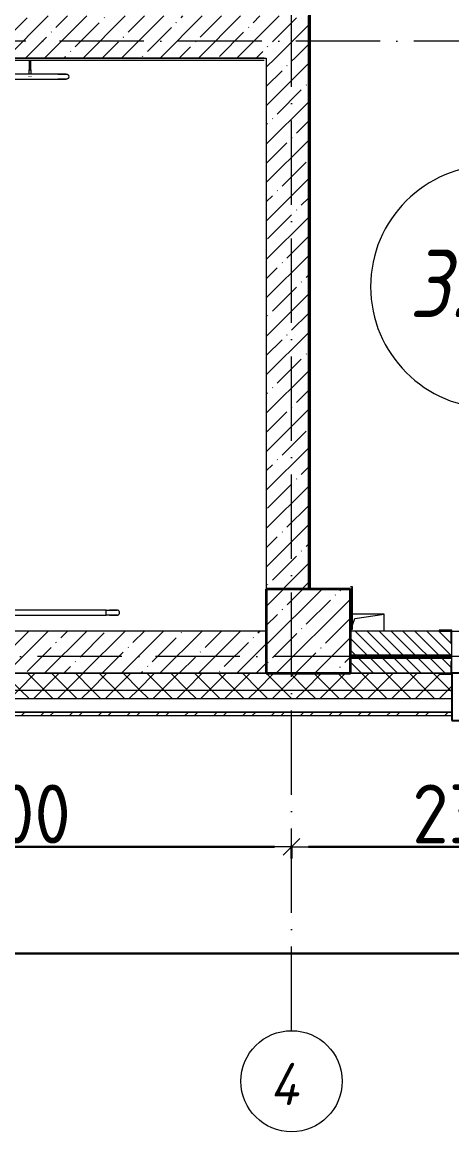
# Model space of a CAD drawing. Header units: millimetres. Extents: x -213536 to 1564669, y -45299 to 942238.
# Drawn here: x 573267 to 575814, y 422415 to 428998 of the extents above; entities that cross this region are included whole.
import ezdxf

# ---------------------------------------------------------------- set-up
doc = ezdxf.new("R2010")
doc.units = ezdxf.units.MM
doc.linetypes.add('50_200_ШТРИХ_1Т_ш5_п1_п1_', pattern=[700, 500, -100, 0, -100])
for name, color, linetype, lineweight in [('0-1', 7, 'Continuous', 5), ('0-2', 7, 'Continuous', 9), ('2.1) ПГП окна 2.8 м', 5, 'Continuous', 30), ('3) ЖБ 4м', 3, 'Continuous', 30), ('Импосты витража-1', 7, 'Continuous', 25), ('Марки помещений', 7, 'Continuous', 9), ('Несущие колонны', 7, 'Continuous', 9), ('Несущие колонны-1', 7, 'Continuous', 35), ('Обобщенные модели', 7, 'Continuous', 9), ('Общие ребра', 7, 'Continuous', 9), ('Ограждение', 7, 'Continuous', 9), ('Оси', 7, 'Continuous', 9), ('Оси-1', 7, 'Continuous', 20), ('Оси-2', 7, '50_200_ШТРИХ_1Т_ш5_п1_п1_', 9), ('Размеры', 7, 'Continuous', 15), ('Стены', 7, 'Continuous', 9), ('Стены-1', 7, 'Continuous', 13), ('Штриховка разреза-1', 7, 'Continuous', 9)]:
    doc.layers.add(name, color=color, linetype=linetype, lineweight=lineweight)
doc.layers.get('0-2').off()
doc.styles.add('ISOCPEUR_I_1', font='isocpeui.ttf', dxfattribs={"width": 0.85, "height": 2.5})
doc.styles.add('ISOCPEUR_I_2', font='isocpeui.ttf', dxfattribs={"width": 0.85, "height": 2.3})
doc.styles.add('СПДС', font='isocpeur.ttf', dxfattribs={"width": 0.9})
doc.dimstyles.new('Размера А3', dxfattribs={"dimtxt": 200, "dimasz": 100, "dimexe": 70, "dimexo": 100, "dimgap": 20, "dimtad": 1, "dimdec": 0, "dimrnd": 10, "dimzin": 0, "dimdsep": 46, "dimtxsty": 'СПДС', "dimblk": 'ARROWHEAD_6', "dimcen": 1, "dimclrd": 256, "dimclre": 256, "dimclrt": 256, "dimazin": 0, "dimtfac": 1, "dimtdec": 0, "dimtmove": 2, "dimatfit": 3, "dimfxl": 1, "dimtolj": 1, "dimtzin": 0, "dimarcsym": 0})
pattern_1 = [(45, (0, 0), (-70.71068, 70.71068), []), (135, (0, 0), (-70.71068, -70.71068), [])]
pattern_2 = [(45, (0, 0), (-114.0493, 114.0493), []), (45, (114.05, 0), (-114.0493, 114.0493), [201.612, -40.322, 3.353, -36.97])]

# ---------------------------------------------------------------- blocks, each defined once
blk = doc.blocks.new('Ось сетки - Круг_Ø6_00__ISO-2_5_0_9K_-16731441-АИ2_03_План отделки стен 3-го этажа _Часть 2_')
at = {"layer": 'Оси-1'}
blk.add_circle((0, 0), 3, dxfattribs=at)
blk = doc.blocks.new('ARROWHEAD_6')
at = {"color": 0, "linetype": 'Continuous'}
for p, q in [((0, 0), (-1, 0)), ((-0.5, -0.5), (0.5, 0.5))]:
    blk.add_line(p, q, dxfattribs=at)
blk = doc.blocks.new('*D4713')
at = {"layer": 'Defpoints', "color": 0, "transparency": 16777216}
for p in [(434992.1, 424211.7), (438492.1, 424211.7), (438492.1, 424105.6)]:
    blk.add_point(p, dxfattribs=at)
at = {"layer": 'Размеры', "lineweight": -2, "transparency": 16777216}
for p, q in [((434992.1, 424111.7), (434992.1, 424035.6)), ((435092.1, 424105.6), (438392.1, 424105.6)), ((438492.1, 424111.7), (438492.1, 424035.6))]:
    blk.add_line(p, q, dxfattribs=at)
at = {"layer": 'Размеры', "lineweight": -2, "transparency": 16777216, "xscale": 100, "yscale": 100, "zscale": 100, "rotation": 180}
blk.add_blockref('ARROWHEAD_6', (434992.1, 424105.6), dxfattribs=at)
at = {"layer": 'Размеры', "lineweight": -2, "transparency": 16777216, "xscale": 100, "yscale": 100, "zscale": 100}
blk.add_blockref('ARROWHEAD_6', (438492.1, 424105.6), dxfattribs=at)
at = {"layer": 'Размеры', "transparency": 16777216, "insert": (436742.1, 424300.6), "char_height": 350, "width": 2.488, "attachment_point": 5, "style": 'СПДС'}
blk.add_mtext('\\A1;3500', dxfattribs=at)
blk = doc.blocks.new('*D4714')
at = {"layer": 'Defpoints', "color": 0, "transparency": 16777216}
for p in [(438492.1, 424211.7), (440792.1, 424211.7), (440792.1, 424105.6)]:
    blk.add_point(p, dxfattribs=at)
at = {"layer": 'Размеры', "lineweight": -2, "transparency": 16777216}
for p, q in [((438492.1, 424111.7), (438492.1, 424035.6)), ((438592.1, 424105.6), (440692.1, 424105.6)), ((440792.1, 424111.7), (440792.1, 424035.6))]:
    blk.add_line(p, q, dxfattribs=at)
at = {"layer": 'Размеры', "lineweight": -2, "transparency": 16777216, "xscale": 100, "yscale": 100, "zscale": 100, "rotation": 180}
blk.add_blockref('ARROWHEAD_6', (438492.1, 424105.6), dxfattribs=at)
at = {"layer": 'Размеры', "lineweight": -2, "transparency": 16777216, "xscale": 100, "yscale": 100, "zscale": 100}
blk.add_blockref('ARROWHEAD_6', (440792.1, 424105.6), dxfattribs=at)
at = {"layer": 'Размеры', "transparency": 16777216, "insert": (439642.1, 424300.6), "char_height": 350, "width": 2.488, "attachment_point": 5, "style": 'СПДС'}
blk.add_mtext('\\A1;2300', dxfattribs=at)
blk = doc.blocks.new('*D4743')
at = {"layer": 'Defpoints', "color": 0, "transparency": 16777216}
for p in [(430692.1, 423578.1), (534192.1, 423578.1), (534192.1, 423472.1)]:
    blk.add_point(p, dxfattribs=at)
at = {"layer": 'Размеры', "lineweight": -2, "transparency": 16777216}
for p, q in [((430692.1, 423478.1), (430692.1, 423402.1)), ((430792.1, 423472.1), (534092.1, 423472.1)), ((534192.1, 423478.1), (534192.1, 423402.1))]:
    blk.add_line(p, q, dxfattribs=at)
at = {"layer": 'Размеры', "lineweight": -2, "transparency": 16777216, "xscale": 100, "yscale": 100, "zscale": 100, "rotation": 180}
blk.add_blockref('ARROWHEAD_6', (430692.1, 423472.1), dxfattribs=at)
at = {"layer": 'Размеры', "lineweight": -2, "transparency": 16777216, "xscale": 100, "yscale": 100, "zscale": 100}
blk.add_blockref('ARROWHEAD_6', (534192.1, 423472.1), dxfattribs=at)
at = {"layer": 'Размеры', "transparency": 16777216, "insert": (482442.1, 423667.1), "char_height": 350, "width": 3.544, "attachment_point": 5, "style": 'СПДС'}
blk.add_mtext('\\A1;103500', dxfattribs=at)
blk = doc.blocks.new('BSC_Колонна _Прямоугольная - 500х500-V104-АИ2_03_План отделки стен 3-го этажа _Часть 2_')
at = {"layer": 'Несущие колонны'}
h = blk.add_hatch(dxfattribs=at)
h.set_pattern_fill('FP_94', color=256, style=0, pattern_type=2)
h.set_pattern_definition([(45, (-7900, -150), (-114.0493, 114.0493), []), (45, (-7785.95, -150), (-114.0493, 114.0493), [201.613, -40.323, 3.353, -36.97])])
h.paths.add_polyline_path([(-250, -250), (250, -250), (250, 250), (-250, 250)], flags=0)
at = {"layer": 'Несущие колонны-1'}
for p, q in [((250, 250), (-250, 250)), ((-250, 250), (-250, -250)), ((250, -250), (250, 250)), ((-250, -250), (250, -250))]:
    blk.add_line(p, q, dxfattribs=at)
blk = doc.blocks.new('Прямоугольный импост - Откос НВФ_50х280 мм-25985594-АИ2_03_План отделки стен 3-го этажа _Часть 2_')
at = {"layer": 'Импосты витража-1'}
for p, q in [((0, 130), (-50, 130)), ((-50, 130), (-50, -150)), ((0, -144), (0, 130)), ((-50, -150), (0, -150))]:
    blk.add_line(p, q, dxfattribs=at)
blk = doc.blocks.new('Фахверк_СКБ_Уголок - 250_2700-27497298-АИ2_03_План отделки стен 3-го этажа _Часть 2_')
at = {"layer": 'Обобщенные модели'}
for p, q in [((200, 181), (125, 181)), ((125, 181), (125, 106)), ((131, 106), (131, 175)), ((131, 175), (200, 175)), ((200, 175), (200, 181)), ((125, 106), (131, 106)), ((131, -6), (125, -6)), ((125, -6), (125, -81)), ((131, -75), (131, -6)), ((125, -81), (200, -81)), ((200, -75), (131, -75)), ((200, -81), (200, -75))]:
    blk.add_line(p, q, dxfattribs=at)
blk = doc.blocks.new('AR_Отверстие прямоугольное _в плите_ - AR_Отверстие прямоугольное _в плите_-30510746-АИ2_03_План отделки стен 3-го этажа _Часть 2_')
at = {"layer": 'Обобщенные модели'}
for p, q in [((100, 50), (-88, 50)), ((-88, -14), (-75, 25)), ((-75, 25), (100, 50)), ((100, -50), (100, 50)), ((-100, -50), (-96, -38))]:
    blk.add_line(p, q, dxfattribs=at)
blk = doc.blocks.new('Ограждение 33 - Ограждение 2-32982890-АИ2_03_План отделки стен 3-го этажа _Часть 2_')
at = {"layer": 'Ограждение'}
for p, q in [((3704, 1478.1), (3704, 1420.2)), ((3704, 1478.1), (3704, 1420.2)), ((3714, 1420.2), (3714, 1478.1)), ((3714, 1420.2), (3714, 1478.1)), ((3874, 1395.1), (3562.9, 1395.1)), ((3562.9, 1365.1), (3874, 1365.1))]:
    blk.add_line(p, q, dxfattribs=at)
at = {"layer": 'Ограждение', "flags": 128}
for points in [[(3704, 1395.7), (3704, 1397.1), (3704, 1398.4), (3704, 1399.8), (3704, 1401.3), (3704, 1402.8), (3704, 1404.3), (3704, 1405.8), (3704, 1407.3), (3704, 1408.9), (3704, 1410.5), (3704, 1412.1), (3704, 1413.7), (3704, 1415.4), (3704, 1417), (3704, 1418.7), (3704, 1420.2)], [(3704, 1395.7), (3704, 1397.1), (3704, 1398.4), (3704, 1399.8), (3704, 1401.3), (3704, 1402.8), (3704, 1404.3), (3704, 1405.8), (3704, 1407.3), (3704, 1408.9), (3704, 1410.5), (3704, 1412.1), (3704, 1413.7), (3704, 1415.4), (3704, 1417), (3704, 1418.7), (3704, 1420.2)], [(3714, 1420.2), (3714, 1418.5), (3714, 1416.9), (3714, 1415.3), (3714, 1413.6), (3714, 1412), (3714, 1410.4), (3714, 1408.8), (3714, 1407.2), (3714, 1405.7), (3714, 1404.2), (3714, 1402.7), (3714, 1401.2), (3714, 1399.7), (3714, 1398.3), (3714, 1397), (3714, 1395.6)], [(3714, 1420.2), (3714, 1418.5), (3714, 1416.9), (3714, 1415.3), (3714, 1413.6), (3714, 1412), (3714, 1410.4), (3714, 1408.8), (3714, 1407.2), (3714, 1405.7), (3714, 1404.2), (3714, 1402.7), (3714, 1401.2), (3714, 1399.7), (3714, 1398.3), (3714, 1397), (3714, 1395.6)], [(3924, 1395.1), (3924, 1395.1), (3923.9, 1395.1), (3923.7, 1395.1), (3923.4, 1395.1), (3923.1, 1395.1), (3922.6, 1395.1), (3922.1, 1395.1), (3921.5, 1395.1), (3920.8, 1395.1), (3920.1, 1395.1), (3919.3, 1395.1), (3918.4, 1395.1), (3917.4, 1395.1), (3916.4, 1395.1), (3915.3, 1395.1), (3914.2, 1395.1), (3912.9, 1395.1), (3911.6, 1395.1), (3910.3, 1395.1), (3908.9, 1395.1), (3907.4, 1395.1), (3905.9, 1395.1), (3904.3, 1395.1), (3902.7, 1395.1), (3901.1, 1395.1), (3899.4, 1395.1), (3897.6, 1395.1), (3895.8, 1395.1), (3894, 1395.1), (3892.2, 1395.1), (3890.3, 1395.1), (3888.4, 1395.1), (3886.5, 1395.1), (3884.5, 1395.1), (3882.5, 1395.1), (3880.6, 1395.1), (3878.6, 1395.1), (3876.6, 1395.1), (3874.6, 1395.1), (3874, 1395.1)], [(3874, 1395.1), (3876, 1395.1), (3878, 1395.1), (3880, 1395.1), (3882, 1395.1), (3884, 1395.1), (3885.9, 1395.1), (3887.9, 1395.1), (3889.8, 1395.1), (3891.7, 1395.1), (3893.5, 1395.1), (3895.3, 1395.1), (3897.1, 1395.1), (3898.9, 1395.1), (3900.6, 1395.1), (3902.3, 1395.1), (3903.9, 1395.1), (3905.5, 1395.1), (3907, 1395.1), (3908.5, 1395.1), (3909.9, 1395.1), (3911.3, 1395.1), (3912.6, 1395.1), (3913.8, 1395.1), (3915, 1395.1), (3916.1, 1395.1), (3917.2, 1395.1), (3918.1, 1395.1), (3919.1, 1395.1), (3919.9, 1395.1), (3920.7, 1395.1), (3921.3, 1395.1), (3921.9, 1395.1), (3922.5, 1395.1), (3922.9, 1395.1), (3923.3, 1395.1), (3923.6, 1395.1), (3923.8, 1395.1), (3924, 1395.1), (3924, 1395.1), (3924, 1395.1)], [(3924, 1395.1), (3924.6, 1395.1), (3925.2, 1395.1), (3925.8, 1395), (3926.4, 1394.9), (3927, 1394.8), (3927.6, 1394.7), (3928.2, 1394.6), (3928.8, 1394.4), (3929.3, 1394.2), (3929.9, 1394), (3930.4, 1393.7), (3931, 1393.4), (3931.5, 1393.2), (3932, 1392.8), (3932.5, 1392.5), (3933, 1392.2), (3933.5, 1391.8), (3933.9, 1391.4), (3934.4, 1391), (3934.8, 1390.6), (3935.2, 1390.1), (3935.6, 1389.7), (3936, 1389.2), (3936.3, 1388.7), (3936.7, 1388.2), (3937, 1387.7), (3937.3, 1387.2), (3937.6, 1386.7), (3937.8, 1386.1), (3938, 1385.6), (3938.2, 1385), (3938.4, 1384.4), (3938.6, 1383.9), (3938.7, 1383.3), (3938.8, 1382.7), (3938.9, 1382.1)], [(3704, 1379.2), (3704, 1379.3), (3704, 1379.4), (3704, 1379.5), (3704, 1379.8), (3704, 1380.1), (3704, 1380.5), (3704, 1380.9)], [(3714, 1380.9), (3714, 1380.4), (3714, 1380.1), (3714, 1379.8), (3714, 1379.5), (3714, 1379.4), (3714, 1379.2), (3714, 1379.2)], [(3874, 1365.1), (3876, 1365.1), (3878, 1365.1), (3880, 1365.1), (3882, 1365.1), (3884, 1365.1), (3885.9, 1365.1), (3887.9, 1365.1), (3889.8, 1365.1), (3891.7, 1365.1), (3893.5, 1365.1), (3895.3, 1365.1), (3897.1, 1365.1), (3898.9, 1365.1), (3900.6, 1365.1), (3902.3, 1365.1), (3903.9, 1365.1), (3905.5, 1365.1), (3907, 1365.1), (3908.5, 1365.1), (3909.9, 1365.1), (3911.3, 1365.1), (3912.6, 1365.1), (3913.8, 1365.1), (3915, 1365.1), (3916.1, 1365.1), (3917.2, 1365.1), (3918.1, 1365.1), (3919.1, 1365.1), (3919.9, 1365.1), (3920.7, 1365.1), (3921.3, 1365.1), (3921.9, 1365.1), (3922.5, 1365.1), (3922.9, 1365.1), (3923.3, 1365.1), (3923.6, 1365.1), (3923.8, 1365.1), (3924, 1365.1), (3924, 1365.1), (3924, 1365.1)], [(3924, 1365.1), (3924, 1365.1), (3923.9, 1365.1), (3923.7, 1365.1), (3923.4, 1365.1), (3923.1, 1365.1), (3922.6, 1365.1), (3922.1, 1365.1), (3921.5, 1365.1), (3920.8, 1365.1), (3920.1, 1365.1), (3919.3, 1365.1), (3918.4, 1365.1), (3917.4, 1365.1), (3916.4, 1365.1), (3915.3, 1365.1), (3914.2, 1365.1), (3912.9, 1365.1), (3911.6, 1365.1), (3910.3, 1365.1), (3908.9, 1365.1), (3907.4, 1365.1), (3905.9, 1365.1), (3904.3, 1365.1), (3902.7, 1365.1), (3901.1, 1365.1), (3899.4, 1365.1), (3897.6, 1365.1), (3895.8, 1365.1), (3894, 1365.1), (3892.2, 1365.1), (3890.3, 1365.1), (3888.4, 1365.1), (3886.5, 1365.1), (3884.5, 1365.1), (3882.5, 1365.1), (3880.6, 1365.1), (3878.6, 1365.1), (3876.6, 1365.1), (3874.6, 1365.1)], [(3933.1, 1368.2), (3932.7, 1367.8), (3932.2, 1367.5), (3931.6, 1367.2), (3931.1, 1366.9), (3930.6, 1366.6), (3930, 1366.4), (3929.5, 1366.2), (3928.9, 1365.9), (3928.3, 1365.8), (3927.8, 1365.6), (3927.2, 1365.5), (3926.6, 1365.4), (3926, 1365.3), (3925.4, 1365.2), (3924.8, 1365.2), (3924.2, 1365.1), (3924, 1365.1)], [(3938.9, 1378.3), (3938.9, 1377.7), (3938.7, 1377.2), (3938.6, 1376.6), (3938.5, 1376), (3938.3, 1375.4), (3938.1, 1374.9), (3937.9, 1374.3), (3937.6, 1373.7), (3937.4, 1373.2), (3937.1, 1372.7), (3936.8, 1372.2), (3936.4, 1371.7), (3936.1, 1371.2), (3935.7, 1370.7), (3935.3, 1370.2), (3934.9, 1369.8), (3934.5, 1369.4), (3934.1, 1369), (3933.6, 1368.6)]]:
    blk.add_lwpolyline(points, dxfattribs=at)
at = {"layer": 'Ограждение'}
for points in [[(3704.1, 1420.2), (3704, 1420.2), (3704, 1420.2), (3704.6, 1420.2), (3705.7, 1420.2), (3707.3, 1420.2), (3708.4, 1420.2), (3709, 1420.2)], [(3704.1, 1420.2), (3704, 1420.2), (3704, 1420.2), (3704.1, 1420.2)], [(3709, 1420.2), (3709.6, 1420.2), (3710.7, 1420.2), (3712.3, 1420.2), (3713.4, 1420.2), (3713.8, 1420.2), (3713.9, 1420.2)]]:
    blk.add_open_spline(points, degree=3, dxfattribs=at)
blk = doc.blocks.new('О_Общий_Элемент поручня_Площадочный_Двухуровневый_С подрезкой_ГОСТ 8732-78 - О_Общий_Элемент поручня_Площадочный_Двухуровневый_С подрезкой_ГОСТ 8732-78-V276-АИ2_03_План отделки стен 3-го этажа _Часть 2_')
at = {"layer": 'Ограждение'}
for p, q in [((0, -10), (20, -10)), ((20, -40), (0, -40))]:
    blk.add_line(p, q, dxfattribs=at)
at = {"layer": 'Ограждение', "flags": 128}
for points in [[(20, -10), (21.8, -10), (23.6, -10), (25.4, -10), (27.2, -10), (28.9, -10), (30.7, -10), (32.4, -10), (34.2, -10), (35.9, -10), (37.5, -10), (39.2, -10), (40.8, -10), (42.4, -10), (43.9, -10), (45.4, -10), (46.9, -10), (48.3, -10), (49.7, -10), (51, -10), (52.3, -10), (53.5, -10), (54.7, -10), (55.8, -10), (56.9, -10), (57.9, -10), (58.8, -10), (59.7, -10), (60.5, -10), (61.3, -10), (61.9, -10), (62.6, -10), (63.1, -10), (63.6, -10), (64, -10), (64.3, -10), (64.6, -10), (64.8, -10), (64.9, -10), (65, -10), (65, -10)], [(65, -10), (65, -10), (64.9, -10), (64.7, -10), (64.4, -10), (64.1, -10), (63.7, -10), (63.2, -10), (62.7, -10), (62.1, -10), (61.4, -10), (60.7, -10), (59.9, -10), (59.1, -10), (58.1, -10), (57.1, -10), (56.1, -10), (55, -10), (53.8, -10), (52.6, -10), (51.4, -10), (50, -10), (48.7, -10), (47.3, -10), (45.8, -10), (44.3, -10), (42.8, -10), (41.2, -10), (39.6, -10), (38, -10), (36.3, -10), (34.6, -10), (32.9, -10), (31.2, -10), (29.4, -10), (27.6, -10), (25.9, -10), (24.1, -10), (22.3, -10), (20.5, -10), (20, -10)], [(65, -40), (65, -40), (64.9, -40), (64.7, -40), (64.4, -40), (64.1, -40), (63.7, -40), (63.2, -40), (62.7, -40), (62.1, -40), (61.4, -40), (60.7, -40), (59.9, -40), (59.1, -40), (58.1, -40), (57.1, -40), (56.1, -40), (55, -40), (53.8, -40), (52.6, -40), (51.4, -40), (50, -40), (48.7, -40), (47.3, -40), (45.8, -40), (44.3, -40), (42.8, -40), (41.2, -40), (39.6, -40), (38, -40), (36.3, -40), (34.6, -40), (32.9, -40), (31.2, -40), (29.4, -40), (27.6, -40), (25.9, -40), (24.1, -40), (22.3, -40), (20.5, -40), (20, -40)], [(20, -40), (21.8, -40), (23.6, -40), (25.4, -40), (27.2, -40), (28.9, -40), (30.7, -40), (32.4, -40), (34.2, -40), (35.9, -40), (37.5, -40), (39.2, -40), (40.8, -40), (42.4, -40), (43.9, -40), (45.4, -40), (46.9, -40), (48.3, -40), (49.7, -40), (51, -40), (52.3, -40), (53.5, -40), (54.7, -40), (55.8, -40), (56.9, -40), (57.9, -40), (58.8, -40), (59.7, -40), (60.5, -40), (61.3, -40), (61.9, -40), (62.6, -40), (63.1, -40), (63.6, -40), (64, -40), (64.3, -40), (64.6, -40), (64.8, -40), (64.9, -40), (65, -40), (65, -40)], [(80, -25), (80, -24.4), (80, -23.8), (79.9, -23.2), (79.8, -22.6), (79.7, -22), (79.6, -21.4), (79.4, -20.9), (79.2, -20.3), (79, -19.7), (78.8, -19.2), (78.6, -18.6), (78.3, -18.1), (78, -17.5), (77.7, -17), (77.4, -16.5), (77, -16), (76.7, -15.6), (76.3, -15.1), (75.9, -14.7), (75.5, -14.2), (75, -13.8), (74.6, -13.4), (74.1, -13.1), (73.6, -12.7), (73.1, -12.4), (72.6, -12.1), (72.1, -11.8), (71.5, -11.5), (71, -11.2), (70.4, -11), (69.9, -10.8), (69.3, -10.6), (68.7, -10.5), (68.1, -10.3), (67.5, -10.2), (67, -10.1), (66.4, -10.1), (65.8, -10), (65.2, -10), (65, -10)], [(65, -40), (65.6, -40), (66.2, -40), (66.8, -39.9), (67.4, -39.8), (68, -39.7), (68.6, -39.6), (69.1, -39.4), (69.7, -39.2), (70.3, -39), (70.8, -38.8), (71.4, -38.6), (71.9, -38.3), (72.5, -38), (73, -37.7), (73.5, -37.4), (74, -37), (74.4, -36.7), (74.9, -36.3), (75.3, -35.9), (75.8, -35.5), (76.2, -35), (76.6, -34.6), (76.9, -34.1), (77.3, -33.6), (77.6, -33.1), (77.9, -32.6), (78.2, -32.1), (78.5, -31.5), (78.8, -31), (79, -30.4), (79.2, -29.9), (79.4, -29.3), (79.5, -28.7), (79.7, -28.1), (79.8, -27.5), (79.9, -27), (79.9, -26.4), (80, -25.8), (80, -25.2), (80, -25)]]:
    blk.add_lwpolyline(points, dxfattribs=at)
blk = doc.blocks.new('О_Элемент поручня_Пристенный_Труба_ГОСТ 8732-78 - О_Элемент поручня_Пристенный_Труба_ГОСТ 8732-78-V278-АИ2_03_План отделки стен 3-го этажа _Часть 2_')
at = {"layer": 'Ограждение'}
for p, q in [((300, 30), (-4500, 30)), ((-4500, 0), (300, 0)), ((300, 0), (300, 30))]:
    blk.add_line(p, q, dxfattribs=at)
blk = doc.blocks.new('0125-Р-ОО-Ш2-АР-о_23_10_2024_rvt-1-АИ2_03_План отделки стен 3-го этажа _Часть 2_')
at = {"layer": 'Штриховка разреза-1'}
h = blk.add_hatch(dxfattribs=at)
h.set_pattern_fill('FP_2', color=256, style=0, pattern_type=2)
h.set_pattern_definition(pattern_2)
h.paths.add_polyline_path([(7125.7, 3550), (7900, 3550), (7900, 3800), (2450, 3800), (2450, 3550), (6659.7, 3550)], flags=0)
h = blk.add_hatch(dxfattribs=at)
h.set_pattern_fill('FP_2', color=256, style=0, pattern_type=2)
h.set_pattern_definition(pattern_2)
h.paths.add_polyline_path([(7900, 400), (7900, 3550), (7650, 3550), (7650, 400)], flags=0)
h = blk.add_hatch(dxfattribs=at)
h.set_pattern_fill('FP_2', color=256, style=0, pattern_type=2)
h.set_pattern_definition(pattern_2)
h.paths.add_polyline_path([(6659.7, -100), (7650, -100), (7650, 150), (150, 150), (150, -100), (6193.7, -100)], flags=0)
h = blk.add_hatch(dxfattribs=at)
h.set_pattern_fill('FP_1', color=256, style=0, pattern_type=2)
h.set_pattern_definition([(135, (0, 0), (-35.35534, -35.35534), [])])
h.paths.add_polyline_path([(12251.6, -100), (12750, -100), (12750, 150), (9756, 150), (9756, 81), (9750, 81), (9750, -31), (9756, -31), (9756, -100), (11785.6, -100)], flags=0)
h.paths.add_polyline_path([(8675, -100), (8744, -100), (8744, -31), (8750, -31), (8750, 81), (8744, 81), (8744, 150), (8150, 150), (8150, -100), (8523.7, -100)], flags=0)
h = blk.add_hatch(dxfattribs=at)
h.set_pattern_fill('FP_81', color=256, style=0, pattern_type=2)
h.set_pattern_definition(pattern_1)
h.paths.add_polyline_path([(102188.9, -200), (103600, -200), (103600, -100), (94575, -100), (94575, -106), (94500, -106), (94500, -200), (98460.9, -200)], flags=0)
h.paths.add_polyline_path([(91850, -200), (92700, -200), (92700, -106), (92625, -106), (92625, -100), (84750, -100), (84750, -200), (91350, -200)], flags=0)
h.paths.add_polyline_path([(83549.1, -200), (83750, -200), (83750, -100), (82625, -100), (82625, -106), (82550, -106), (82550, -200), (82617.1, -200)], flags=0)
h.paths.add_polyline_path([(80675, -200), (80750, -200), (80750, -106), (80675, -106), (80675, -100), (79625, -100), (79625, -106), (79550, -106), (79550, -200), (79821.1, -200)], flags=0)
h.paths.add_polyline_path([(77750, -200), (77750, -100), (76625, -100), (76625, -106), (76550, -106), (76550, -200), (77250, -200)], flags=0)
h.paths.add_polyline_path([(73425, -200), (74750, -200), (74750, -100), (73425, -100), (73425, -106), (73350, -106), (73350, -200), (73356, -200)], flags=0)
h.paths.add_polyline_path([(70350, -200), (71550, -200), (71550, -106), (71475, -106), (71475, -100), (70425, -100), (70425, -106), (70350, -106)], flags=0)
h.paths.add_polyline_path([(67356, -200), (68550, -200), (68550, -100), (67425, -100), (67425, -106), (67350, -106), (67350, -200)], flags=0)
h.paths.add_polyline_path([(64909.2, -200), (65550, -200), (65550, -106), (65475, -106), (65475, -100), (64425, -100), (64425, -106), (64350, -106), (64350, -200)], flags=0)
h.paths.add_polyline_path([(62200, -200), (62550, -200), (62550, -106), (62475, -106), (62475, -100), (61425, -100), (61425, -106), (61350, -106), (61350, -200), (62113.2, -200)], flags=0)
h.paths.add_polyline_path([(59550, -200), (59550, -106), (59475, -106), (59475, -100), (58425, -100), (58425, -106), (58350, -106), (58350, -200), (59317.3, -200)], flags=0)
h.paths.add_polyline_path([(56521.3, -200), (56550, -200), (56550, -106), (56475, -106), (56475, -100), (55425, -100), (55425, -106), (55350, -106), (55350, -200), (55589.3, -200)], flags=0)
h.paths.add_polyline_path([(52350, -200), (53550, -200), (53550, -106), (53475, -106), (53475, -100), (52425, -100), (52425, -106), (52350, -106)], flags=0)
h.paths.add_polyline_path([(47475, -200), (47550, -200), (47550, -106), (47475, -106), (47475, -100), (46425, -100), (46425, -106), (46350, -106), (46350, -200), (47201.4, -200)], flags=0)
h.paths.add_polyline_path([(44405.4, -200), (44550, -200), (44550, -106), (44475, -106), (44475, -100), (43425, -100), (43425, -106), (43350, -106), (43350, -200), (43473.4, -200)], flags=0)
h.paths.add_polyline_path([(41550, -200), (41550, -106), (41475, -105.4), (41475, -100), (40150, -100), (40150, -200), (41544, -200)], flags=0)
h.paths.add_polyline_path([(38350, -200), (38350, -106), (38275, -106), (38275, -100), (37150, -100), (37150, -200), (37881.4, -200)], flags=0)
h.paths.add_polyline_path([(34153.5, -200), (35350, -200), (35350, -106), (35275, -106), (35275, -100), (34225, -100), (34225, -106), (34150, -106), (34150, -200)], flags=0)
h.paths.add_polyline_path([(32275, -200), (32350, -200), (32350, -106), (32275, -106), (32275, -100), (31150, -100), (31150, -200), (31650, -200)], flags=0)
h.paths.add_polyline_path([(28650, -200), (29350, -200), (29350, -106), (29275, -106), (29275, -100), (28150, -100), (28150, -200), (28561.5, -200)], flags=0)
h.paths.add_polyline_path([(25299.5, -200), (26350, -200), (26350, -106), (26275, -106), (26275, -100), (25225, -100), (25225, -106), (25150, -106), (25150, -200), (25225, -200)], flags=0)
h.paths.add_polyline_path([(17350, -200), (17350, -106), (17275, -106), (17275, -100), (16225, -100), (16225, -106), (16150, -106), (16150, -200), (17250, -200)], flags=0)
h.paths.add_polyline_path([(15150, -200), (15150, -106), (15075, -106), (15075, -100), (9825, -100), (9825, -106), (9750, -106), (9750, -200), (14581.6, -200)], flags=0)
h.paths.add_polyline_path([(8057.7, -200), (8750, -200), (8750, -106), (8675, -106), (8675, -100), (-100, -100), (-100, -200), (7125.7, -200)], flags=0)
h = blk.add_hatch(dxfattribs=at)
h.set_pattern_fill('FP_81', color=256, style=0, pattern_type=2)
h.set_pattern_definition(pattern_1)
h.paths.add_polyline_path([(103120.9, -250), (103700, -250), (103700, -200), (94500, -200), (94500, -250), (102188.9, -250)], flags=0)
h.paths.add_polyline_path([(92700, -250), (92700, -200), (84750, -200), (84750, -250), (91937, -250)], flags=0)
h.paths.add_polyline_path([(83549.1, -250), (83750, -250), (83750, -200), (82550, -200), (82550, -250), (82617.1, -250)], flags=0)
h.paths.add_polyline_path([(79821.1, -250), (80750, -250), (80750, -200), (79550, -200), (79550, -250)], flags=0)
h.paths.add_polyline_path([(77750, -250), (77750, -200), (76550, -200), (76550, -250), (77025.1, -250)], flags=0)
h.paths.add_polyline_path([(74229.1, -250), (74750, -250), (74750, -200), (73350, -200), (73350, -250)], flags=0)
h.paths.add_polyline_path([(70501.2, -250), (71550, -250), (71550, -200), (70350, -200), (70350, -250)], flags=0)
h.paths.add_polyline_path([(68550, -250), (68550, -200), (67350, -200), (67350, -250), (67705.2, -250)], flags=0)
h.paths.add_polyline_path([(64909.2, -250), (65550, -250), (65550, -200), (64350, -200), (64350, -250)], flags=0)
h.paths.add_polyline_path([(62550, -250), (62550, -200), (61350, -200), (61350, -250), (62113.2, -250)], flags=0)
h.paths.add_polyline_path([(59317.3, -250), (59550, -250), (59550, -200), (58350, -200), (58350, -250)], flags=0)
h.paths.add_polyline_path([(56521.3, -250), (56550, -250), (56550, -200), (55350, -200), (55350, -250), (55589.3, -250)], flags=0)
h.paths.add_polyline_path([(53550, -250), (53550, -200), (52350, -200), (52350, -250), (52793.3, -250)], flags=0)
h.paths.add_polyline_path([(46735.4, -250), (47550, -250), (47550, -200), (46350, -200), (46350, -250)], flags=0)
h.paths.add_polyline_path([(44550, -250), (44550, -200), (43350, -200), (43350, -250), (44405.4, -250)], flags=0)
h.paths.add_polyline_path([(41550, -250), (41550, -200), (40150, -200), (40150, -250), (40677.4, -250)], flags=0)
h.paths.add_polyline_path([(37881.4, -250), (38350, -250), (38350, -200), (37150, -200), (37150, -250), (37415.4, -250)], flags=0)
h.paths.add_polyline_path([(35085.5, -250), (35350, -250), (35350, -200), (34150, -200), (34150, -250), (34153.5, -250)], flags=0)
h.paths.add_polyline_path([(32350, -250), (32350, -200), (31150, -200), (31150, -250), (31357.5, -250)], flags=0)
h.paths.add_polyline_path([(28561.5, -250), (29350, -250), (29350, -200), (28150, -200), (28150, -250)], flags=0)
h.paths.add_polyline_path([(25765.5, -250), (26350, -250), (26350, -200), (25150, -200), (25150, -250), (25299.5, -250)], flags=0)
h.paths.add_polyline_path([(17350, -250), (17350, -200), (16150, -200), (16150, -250), (16445.6, -250)], flags=0)
h.paths.add_polyline_path([(14581.6, -250), (15150, -250), (15150, -200), (9750, -200), (9750, -250), (12717.6, -250)], flags=0)
h.paths.add_polyline_path([(8057.7, -250), (8750, -250), (8750, -200), (-200, -200), (-200, -250), (7125.7, -250)], flags=0)
h = blk.add_hatch(dxfattribs=at)
h.set_pattern_fill('FP_80', color=256, style=0, pattern_type=2)
h.set_pattern_definition([(45, (0, 0), (-85.5366, 85.5366), []), (45, (57.02, 0), (-85.5366, 85.5366), [])])
h.paths.add_polyline_path([(40665, -350), (40665, -330), (40151, -330), (40151, -350)], flags=0)
h.paths.add_polyline_path([(37150, -350), (38350, -350), (38350, -330), (37150, -330)], flags=0)
h.paths.add_polyline_path([(35085.5, -350), (35350, -350), (35350, -330), (34151, -330), (34151, -350), (34153.5, -350)], flags=0)
h.paths.add_polyline_path([(32350, -350), (32350, -330), (31150, -330), (31150, -350), (31357.5, -350)], flags=0)
h.paths.add_polyline_path([(29350, -350), (29350, -330), (28151, -330), (28151, -350), (28561.5, -350)], flags=0)
h.paths.add_polyline_path([(26350, -350), (26350, -330), (25150, -330), (25150, -350), (25765.5, -350)], flags=0)
h.paths.add_polyline_path([(16445.6, -350), (17350, -350), (17350, -330), (16150, -330), (16150, -350)], flags=0)
h.paths.add_polyline_path([(15150, -350), (15150, -330), (9750, -330), (9750, -350), (14581.6, -350)], flags=0)
h.paths.add_polyline_path([(8057.7, -350), (8750, -350), (8750, -330), (-330, -330), (-330, -350), (7125.7, -350)], flags=0)
at = {"layer": 'Общие ребра'}
for p, q in [((-100, -200), (8750, -200)), ((-100, -250), (8750, -250))]:
    blk.add_line(p, q, dxfattribs=at)
at = {"layer": 'Стены'}
blk.add_line((8750, 150), (9750, 150), dxfattribs=at)
at = {"layer": 'Стены-1'}
for p, q in [((7900, 3550), (7900, 3800)), ((2450, 3550), (7650, 3550)), ((7650, 3550), (7650, 400)), ((7900, 400), (7900, 3550)), ((7650, 150), (150, 150)), ((8675, 150), (8150, 150)), ((8750, -31), (8750, 81)), ((7650, -100), (-100, -100)), ((150, -100), (7650, -100)), ((8150, -100), (8675, -100)), ((8675, -100), (8150, -100)), ((8750, -330), (8750, -106)), ((8750, -330), (-330, -330)), ((-330, -350), (8750, -350)), ((-100, -330), (8750, -330)), ((8750, -350), (8750, -330))]:
    blk.add_line(p, q, dxfattribs=at)
at = {"layer": '0-2'}
for name, p in [('Ограждение 33 - Ограждение 2-32982890-АИ2_03_План отделки стен 3-го этажа _Часть 2_', (2540.6, 2059.9)), ('BSC_Колонна _Прямоугольная - 500х500-V104-АИ2_03_План отделки стен 3-го этажа _Часть 2_', (7900, 150)), ('О_Элемент поручня_Пристенный_Труба_ГОСТ 8732-78 - О_Элемент поручня_Пристенный_Труба_ГОСТ 8732-78-V278-АИ2_03_План отделки стен 3-го этажа _Часть 2_', (6400.5, 244.9)), ('О_Общий_Элемент поручня_Площадочный_Двухуровневый_С подрезкой_ГОСТ 8732-78 - О_Общий_Элемент поручня_Площадочный_Двухуровневый_С подрезкой_ГОСТ 8732-78-V276-АИ2_03_План отделки стен 3-го этажа _Часть 2_', (6700.5, 284.9)), ('AR_Отверстие прямоугольное _в плите_ - AR_Отверстие прямоугольное _в плите_-30510746-АИ2_03_План отделки стен 3-го этажа _Часть 2_', (8250, 200))]:
    blk.add_blockref(name, p, dxfattribs=at)
at = {"layer": '0-2', "rotation": 180}
for name, p in [('Фахверк_СКБ_Уголок - 250_2700-27497298-АИ2_03_План отделки стен 3-го этажа _Часть 2_', (8875, 75)), ('Прямоугольный импост - Откос НВФ_50х280 мм-25985594-АИ2_03_План отделки стен 3-го этажа _Часть 2_', (8750, -250))]:
    blk.add_blockref(name, p, dxfattribs=at)
blk = doc.blocks.new('AI_Марка_Помещение_х1__Общий_E___ISO-2_1K_ - Номер-16210215-АИ2_03_План отделки стен 3-го этажа _Часть 2_')
at = {"layer": 'Марки помещений'}
for start, end in [(360, 180), (180, 360)]:
    blk.add_arc((0.039, 0.312), 2.4, start, end, dxfattribs=at)
blk = doc.blocks.new('3этНиз')
at = {"layer": 'Общие ребра'}
for p, q in [((438597.1, 432635.4), (438597.1, 425635.4)), ((438604.1, 425642.4), (438604.1, 425647.4)), ((438849.1, 425397.4), (438849.1, 425642.4)), ((438849.1, 425397.4), (438854.1, 425397.4))]:
    blk.add_line(p, q, dxfattribs=at)
at = {"layer": 'Стены-1'}
for p, q in [((438592.1, 432635.4), (438592.1, 425647.4)), ((438604.1, 425647.4), (438604.1, 432623.4)), ((432880.1, 428773.4), (438330.1, 428773.4)), ((438330.1, 428785.4), (432892.1, 428785.4)), ((438854.1, 425647.4), (438842.1, 425647.4)), ((438854.1, 425397.4), (438854.1, 425647.4))]:
    blk.add_line(p, q, dxfattribs=at)
at = {"layer": '0-1'}
blk.add_blockref('0125-Р-ОО-Ш2-АР-о_23_10_2024_rvt-1-АИ2_03_План отделки стен 3-го этажа _Часть 2_', (430692.1, 425235.4), dxfattribs=at)
at = {"layer": 'Марки помещений', "color": 3, "xscale": 300, "yscale": 300, "zscale": 99.99999999999993}
blk.add_blockref('AI_Марка_Помещение_х1__Общий_E___ISO-2_1K_ - Номер-16210215-АИ2_03_План отделки стен 3-го этажа _Часть 2_', (439669.2, 427335.4), dxfattribs=at)
at = {"layer": 'Марки помещений', "color": 114, "true_color": 0x139b48, "insert": (439190, 427648.4), "char_height": 400, "width": 817.721, "attachment_point": 1, "style": 'ISOCPEUR_I_2'}
blk.add_mtext('3.043', dxfattribs=at)
blk = doc.blocks.new('Ось 3 этаж')
at = {"layer": 'Оси-2'}
for p, q in [((438492.1, 423014.8), (438492.1, 477896.8)), ((535630.4, 428885.4), (428373.3, 428885.4)), ((536900.4, 425235.4), (428373.3, 425235.4))]:
    blk.add_line(p, q, dxfattribs=at)
at = {"layer": 'Оси-1', "xscale": 99.99999999999993, "yscale": 99.99999999999993, "zscale": 99.99999999999993}
blk.add_blockref('Ось сетки - Круг_Ø6_00__ISO-2_5_0_9K_-16731441-АИ2_03_План отделки стен 3-го этажа _Часть 2_', (438492.1, 422714.8), dxfattribs=at)
at = {"layer": 'Оси', "insert": (438361.4, 422823.5), "char_height": 250, "width": 223.671, "attachment_point": 1, "style": 'ISOCPEUR_I_1'}
blk.add_mtext('\\fISOCPEUR|b0|i1|c204|p34|;\\W.9;4', dxfattribs=at)
at = {"layer": 'Размеры'}
for base, p1, p2, picture, middle in [((438492.1, 424105.6), (434992.1, 424211.7), (438492.1, 424211.7), '*D4713', (436742.1, 424300.6)), ((440792.1, 424105.6), (438492.1, 424211.7), (440792.1, 424211.7), '*D4714', (439642.1, 424300.6)), ((534192.1, 423472.1), (430692.1, 423578.1), (534192.1, 423578.1), '*D4743', (482442.1, 423667.1))]:
    dim = blk.add_linear_dim(base=base, p1=p1, p2=p2, dimstyle='Размера А3', override={"dimtxt": 350}, dxfattribs=at)
    dim.commit()
    dim.dimension.update_dxf_attribs({"geometry": picture, "text_midpoint": middle})

msp = doc.modelspace()

# ---------------------------------------------------------------- linework, layer by layer
at = {"layer": '2.1) ПГП окна 2.8 м', "color": 2, "lineweight": 60}
msp.add_lwpolyline([(575213.9, 425235.4), (575813.9, 425235.4)], dxfattribs=at)

# ---------------------------------------------------------------- block references
at = {"color": 5, "lineweight": 30}
msp.add_blockref('Ось 3 этаж', (136371.8, 0), dxfattribs=at)
at = {"layer": '3) ЖБ 4м'}
msp.add_blockref('3этНиз', (136371.8, 0), dxfattribs=at)

# ---------------------------------------------------------------- texts
at = {"layer": 'Марки помещений', "color": 114, "true_color": 0x139b48, "insert": (575562.7, 427648.3), "char_height": 400, "width": 817.721, "attachment_point": 1, "style": 'ISOCPEUR_I_2'}
msp.add_mtext('3.043', dxfattribs=at)

doc.saveas('drawing.dxf')
